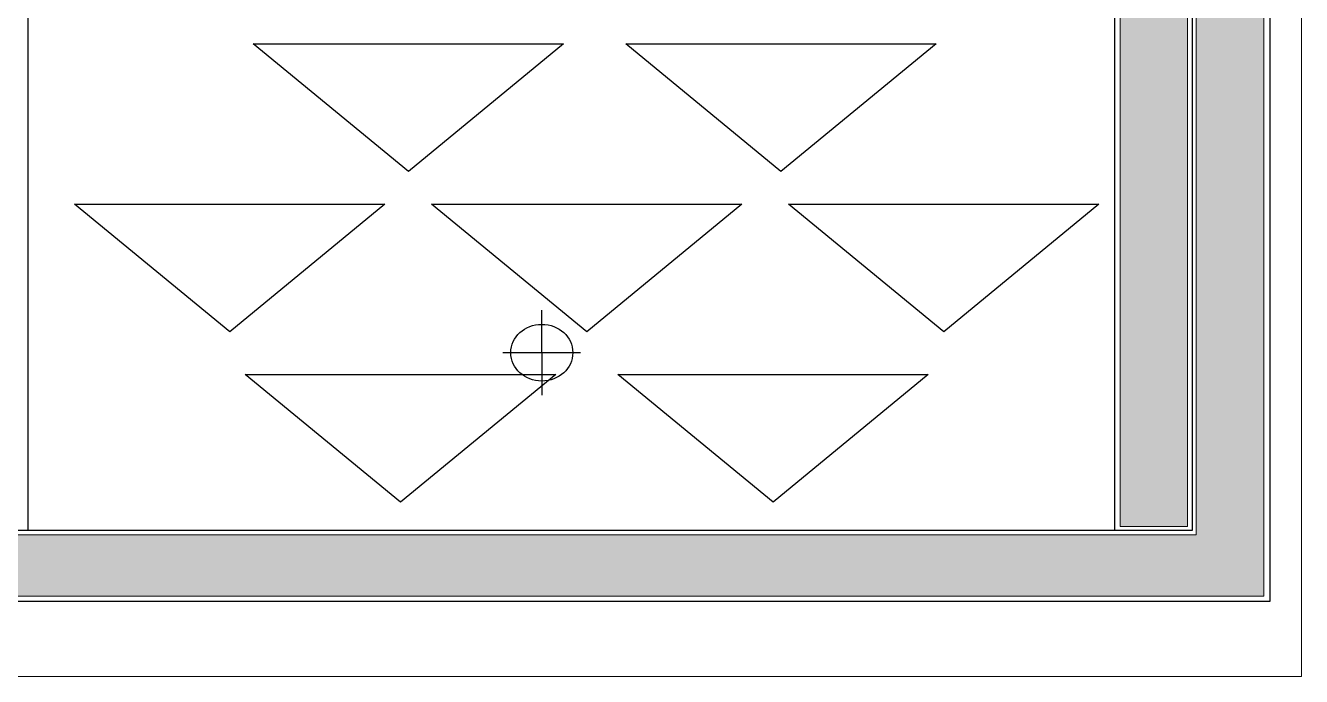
# Model space of a CAD drawing. Header units: millimetres. Extents: x 0 to 62, y -117 to 0.
# Drawn here: x 21.9 to 62, y -117 to -96.54 of the extents above; entities that cross this region are included whole.
import ezdxf

# ---------------------------------------------------------------- set-up
doc = ezdxf.new("R2010")
doc.units = ezdxf.units.MM
doc.header["$MEASUREMENT"] = 0
doc.layers.add('GLOSS-V', color=7, linetype='Continuous')
doc.layers.add('Layer 4', color=7, linetype='Continuous')

msp = doc.modelspace()

# ---------------------------------------------------------------- hatches: boundary and pattern name
at = {"layer": 'GLOSS-V', "true_color": 0x1a1a1a}
h = msp.add_hatch(color=179, dxfattribs=at)
h.dxf.hatch_style = 2
edge = h.paths.add_edge_path()
edge.add_spline(control_points=[(17.309, -89.317), (17.309, -89.317), (17.314, -64.152), (17.314, -64.152), (17.314, -64.152), (18.318, -65.963), (18.318, -65.963), (18.318, -65.963), (19.322, -67.774), (19.322, -67.774), (19.322, -67.774), (19.327, -90.159), (19.327, -90.159), (19.327, -90.159), (19.332, -112.544), (19.332, -112.544), (19.332, -112.544), (39.013, -112.544), (39.013, -112.544), (39.013, -112.544), (58.694, -112.544), (58.694, -112.544), (58.694, -112.544), (58.694, -90.221), (58.694, -90.221), (58.694, -90.221), (58.694, -67.898), (58.694, -67.898), (58.694, -67.898), (59.33, -66.741), (59.33, -66.741), (59.68, -66.104), (60.157, -65.261), (60.389, -64.868), (60.389, -64.868), (60.811, -64.152), (60.811, -64.152), (60.811, -64.152), (60.813, -89.317), (60.813, -89.317), (60.813, -89.317), (60.815, -114.481), (60.815, -114.481), (60.815, -114.481), (39.059, -114.481), (39.059, -114.481), (39.059, -114.481), (17.304, -114.481), (17.304, -114.481), (17.304, -114.481), (17.309, -89.317), (17.309, -89.317)], knot_values=[0, 0, 0, 0, 1, 1, 1, 2, 2, 2, 3, 3, 3, 4, 4, 4, 5, 5, 5, 6, 6, 6, 7, 7, 7, 8, 8, 8, 9, 9, 9, 10, 10, 10, 11, 11, 11, 12, 12, 12, 13, 13, 13, 14, 14, 14, 15, 15, 15, 16, 16, 16, 17, 17, 17, 17], degree=3, periodic=1)
h = msp.add_hatch(color=179, dxfattribs=at)
h.dxf.hatch_style = 2
h.paths.add_polyline_path([(56.298, -91.21), (56.298, -70.13), (57.358, -69.164), (58.418, -68.198), (58.418, -90.245), (58.418, -112.291), (57.358, -112.291), (56.298, -112.291)])
at = {"layer": 'GLOSS-V', "true_color": 0x333333}
h = msp.add_hatch(color=250, dxfattribs=at)
h.dxf.hatch_style = 2
h.paths.add_polyline_path([(56.298, -91.253), (56.298, -70.214), (57.358, -69.248), (58.418, -68.282), (58.418, -90.287), (58.418, -112.291), (57.358, -112.291), (56.298, -112.291)])

# ---------------------------------------------------------------- linework, layer by layer
at = {"layer": 'GLOSS-V', "color": 178, "lineweight": 25, "true_color": 0x070808}
for points in [[(61.001, -63.385), (61.001, -114.642)], [(19.54, -67.802), (58.562, -67.802), (58.562, -112.413), (19.54, -112.413), (19.54, -67.802)], [(21.978, -70.071), (56.123, -70.071), (56.123, -112.413), (21.978, -112.413), (21.978, -70.071)], [(29.054, -97.122), (38.81, -97.122)], [(33.932, -101.133), (29.054, -97.122)], [(38.81, -97.122), (33.932, -101.133)], [(40.761, -97.122), (50.516, -97.122)], [(45.639, -101.133), (40.761, -97.122)], [(50.516, -97.122), (45.639, -101.133)], [(23.442, -102.162), (33.197, -102.162)], [(28.32, -106.173), (23.442, -102.162)], [(33.197, -102.162), (28.32, -106.173)], [(34.661, -102.162), (44.416, -102.162)], [(39.538, -106.173), (34.661, -102.162)], [(44.416, -102.162), (39.538, -106.173)], [(45.879, -102.162), (55.635, -102.162)], [(50.757, -106.173), (45.879, -102.162)], [(55.635, -102.162), (50.757, -106.173)], [(38.124, -106.826), (38.124, -105.488)], [(39.344, -106.826), (36.905, -106.826)], [(38.124, -106.826), (38.124, -108.163)], [(28.807, -107.51), (38.563, -107.51)], [(33.685, -111.522), (28.807, -107.51)], [(38.563, -107.51), (33.685, -111.522)], [(40.514, -107.51), (50.269, -107.51)], [(45.392, -111.522), (40.514, -107.51)], [(50.269, -107.51), (45.392, -111.522)], [(61.001, -114.642), (17.101, -114.642)]]:
    msp.add_lwpolyline(points, dxfattribs=at)
at = {"layer": 'GLOSS-V', "lineweight": 0}
for points in [[(56.298, -91.21), (56.298, -70.13), (57.358, -69.164), (58.418, -68.198), (58.418, -90.245), (58.418, -112.291), (57.358, -112.291), (56.298, -112.291), (56.298, -91.21)], [(56.298, -91.253), (56.298, -70.214), (57.358, -69.248), (58.418, -68.282), (58.418, -90.287), (58.418, -112.291), (57.358, -112.291), (56.298, -112.291), (56.298, -91.253)]]:
    msp.add_lwpolyline(points, dxfattribs=at)
msp.add_open_spline([(17.309, -89.317), (17.309, -89.317), (17.314, -64.152), (17.314, -64.152), (17.314, -64.152), (18.318, -65.963), (18.318, -65.963), (18.318, -65.963), (19.322, -67.774), (19.322, -67.774), (19.322, -67.774), (19.327, -90.159), (19.327, -90.159), (19.327, -90.159), (19.332, -112.544), (19.332, -112.544), (19.332, -112.544), (39.013, -112.544), (39.013, -112.544), (39.013, -112.544), (58.694, -112.544), (58.694, -112.544), (58.694, -112.544), (58.694, -90.221), (58.694, -90.221), (58.694, -90.221), (58.694, -67.898), (58.694, -67.898), (58.694, -67.898), (59.33, -66.741), (59.33, -66.741), (59.68, -66.104), (60.157, -65.261), (60.389, -64.868), (60.389, -64.868), (60.811, -64.152), (60.811, -64.152), (60.811, -64.152), (60.813, -89.317), (60.813, -89.317), (60.813, -89.317), (60.815, -114.481), (60.815, -114.481), (60.815, -114.481), (39.059, -114.481), (39.059, -114.481), (39.059, -114.481), (17.304, -114.481), (17.304, -114.481), (17.304, -114.481), (17.309, -89.317), (17.309, -89.317)], degree=3, knots=[0, 0, 0, 0, 1, 1, 1, 2, 2, 2, 3, 3, 3, 4, 4, 4, 5, 5, 5, 6, 6, 6, 7, 7, 7, 8, 8, 8, 9, 9, 9, 10, 10, 10, 11, 11, 11, 12, 12, 12, 13, 13, 13, 14, 14, 14, 15, 15, 15, 16, 16, 16, 17, 17, 17, 17], dxfattribs=at)
at = {"layer": 'GLOSS-V', "color": 178, "lineweight": 25, "true_color": 0x070808}
msp.add_open_spline([(39.1, -106.826), (39.1, -106.333), (38.663, -105.934), (38.124, -105.934), (37.585, -105.934), (37.149, -106.333), (37.149, -106.826), (37.149, -107.318), (37.585, -107.717), (38.124, -107.717), (38.663, -107.717), (39.1, -107.318), (39.1, -106.826)], degree=3, knots=[0, 0, 0, 0, 1, 1, 1, 2, 2, 2, 3, 3, 3, 4, 4, 4, 4], dxfattribs=at)
at = {"layer": 'Layer 4', "color": 7, "lineweight": 5, "true_color": 0xffffff}
msp.add_lwpolyline([(62, -58.5), (62, 0), (0, 0), (0, -117), (62, -117), (62, -58.5)], dxfattribs=at)

doc.saveas('drawing.dxf')
